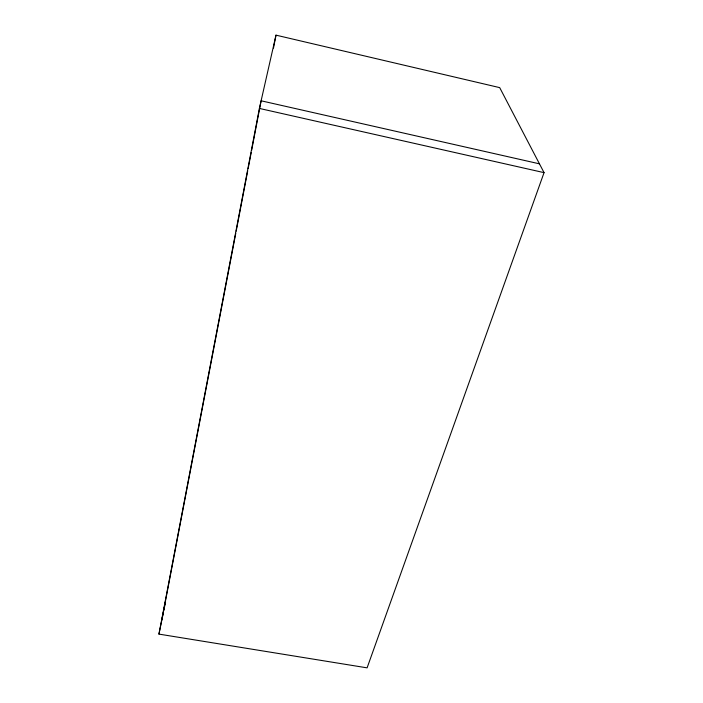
<?xml version="1.0" encoding="UTF-8"?>
<svg xmlns="http://www.w3.org/2000/svg" width="703" height="703" viewBox="0 0 703 703"><rect width="100%" height="100%" fill="white"/><g stroke="black" fill="none" stroke-linecap="round" stroke-linejoin="round"><path stroke-width="1.05" d="M158.948 634.106L259.381 108.429L275.989 35.15L499.701 87.629L544.052 172.639L367.098 667.85L158.948 634.106L163.377 612.498M161.839 619.984L235.777 233.291M236.19 231.129L247.72 170.811M248.133 168.658L251.226 152.498M251.639 150.345L261.112 100.793L539.465 163.834M273.502 48.068L275.989 35.15M163.817 610.362L165.565 601.803M259.381 108.429L544.052 172.639"/></g></svg>
